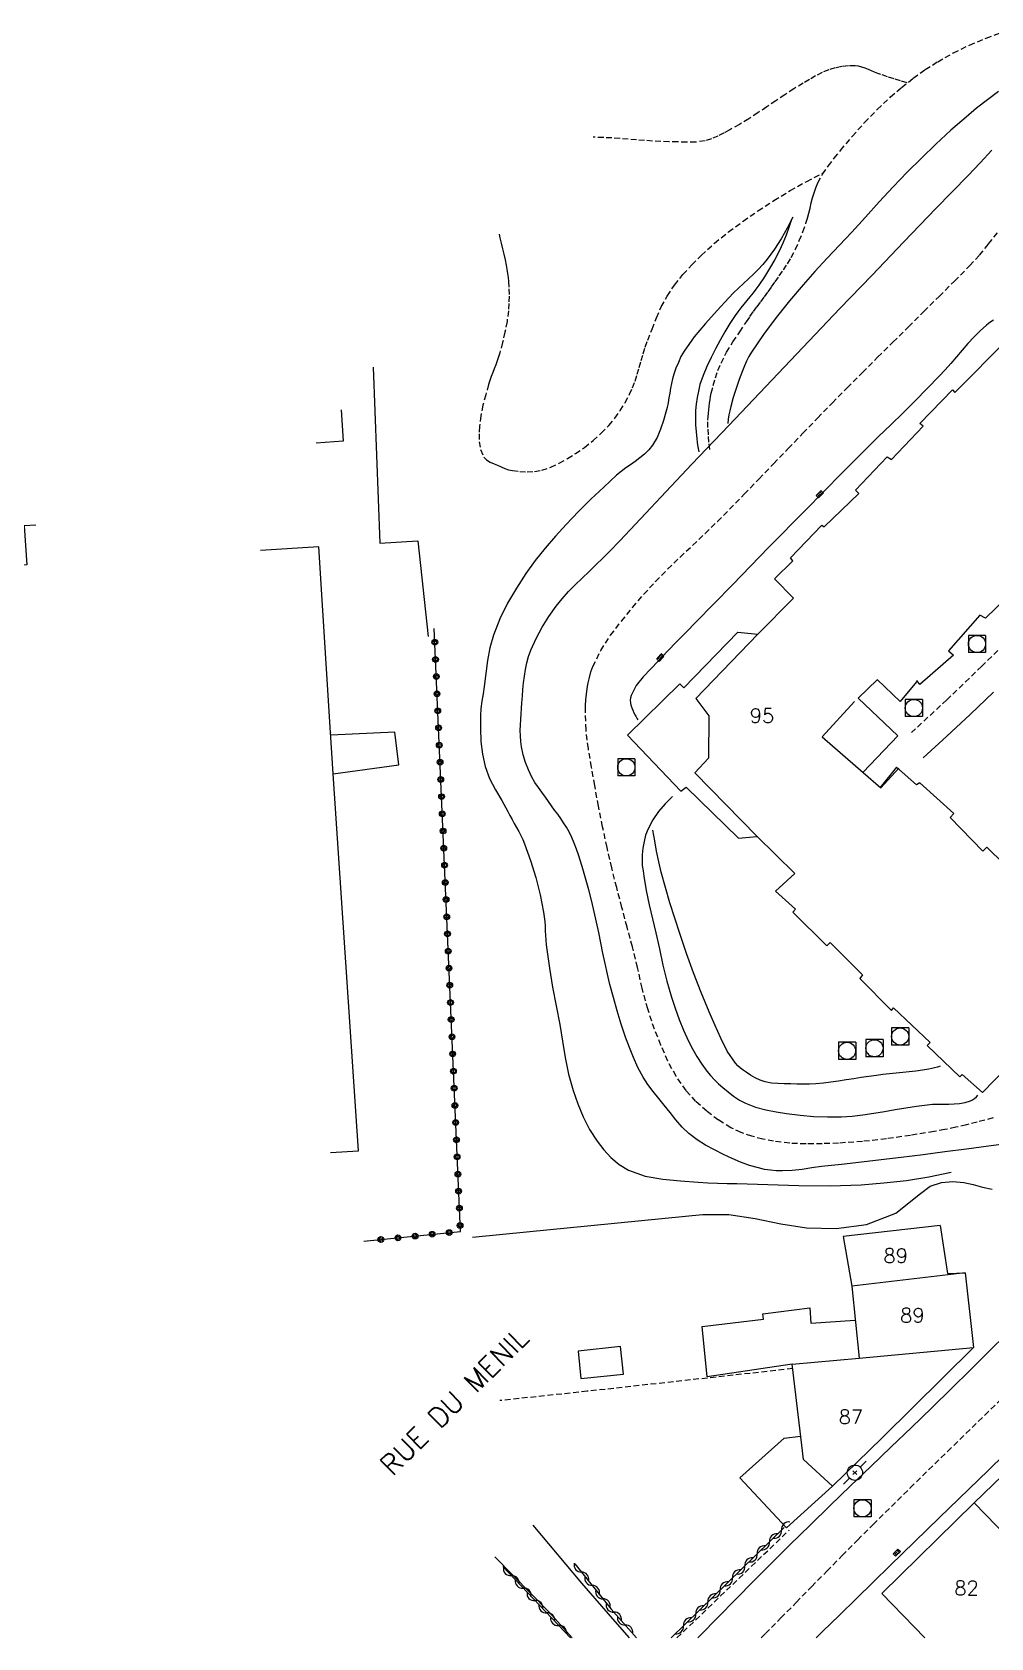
# Model space of a CAD drawing. Header units: millimetres. Extents: x 149999 to 151001, y 153000 to 154001.
# Drawn here: x 150832 to 150915.8, y 153000 to 153140.3 of the extents above; entities that cross this region are included whole.
import ezdxf
from ezdxf.enums import TextEntityAlignment as Align

# ---------------------------------------------------------------- set-up
doc = ezdxf.new("R2010")
doc.units = ezdxf.units.MM
doc.linetypes.add('DASHED', pattern=[0.75, 0.5, -0.25])
doc.layers.get('0').update_dxf_attribs({"linetype": 'CONTINUOUS'})
for name, color, linetype in [('W0001', 6, 'DASHED'), ('W0008', 7, 'CONTINUOUS'), ('W0014', 7, 'CONTINUOUS'), ('W0017', 7, 'CONTINUOUS'), ('W0070', 7, 'DASHED'), ('W0101', 7, 'CONTINUOUS'), ('W0104', 1, 'CONTINUOUS'), ('W0112', 1, 'DASHED'), ('W0211', 2, 'CONTINUOUS'), ('W0214', 2, 'CONTINUOUS'), ('W0300', 7, 'CONTINUOUS'), ('W0310', 3, 'CONTINUOUS'), ('W0323', 7, 'CONTINUOUS'), ('W0333', 7, 'CONTINUOUS'), ('W0401', 7, 'CONTINUOUS'), ('W0420', 7, 'CONTINUOUS'), ('W0473', 7, 'CONTINUOUS'), ('W0989', 7, 'CONTINUOUS'), ('W0991', 7, 'CONTINUOUS'), ('W1102', 7, 'CONTINUOUS')]:
    doc.layers.add(name, color=color, linetype=linetype)
doc.styles.get("Standard").update_dxf_attribs({"font": 'romans.shx', "width": 0.85})

# ---------------------------------------------------------------- blocks, each defined once
blk = doc.blocks.new('T473')
for p, q in [((-0.166667, 0.166667), (0.166667, -0.166667)), ((-0.166667, -0.166667), (0.166667, 0.166667)), ((0.500001, 0.500001), (1.000002, 1.000002)), ((-1.000002, -1.000002), (-0.500001, -0.500001))]:
    blk.add_line(p, q)
blk.add_ellipse((0, 0), major_axis=(0.471405, 0.471405), ratio=1, start_param=5.4977871438, end_param=11.780972451)
blk = doc.blocks.new('T401')
for p, q in [((-0.3, 0.3), (0, 0.3)), ((-0.3, -0.25), (-0.3, 0.3)), ((-0.3, 0.15), (0, 0.15)), ((-0.3, 0), (0, 0)), ((0, 0.3), (0, -0.25)), ((-0.3, -0.15), (0, -0.15)), ((-0.3, -0.25), (-0.3, -0.3)), ((-0.3, -0.3), (0, -0.3)), ((0, -0.3), (0, -0.25))]:
    blk.add_line(p, q)
blk = doc.blocks.new('T420')
for p, q in [((0.75, 0.75), (-0.75, 0.75)), ((-0.75, 0.75), (-0.75, -0.75)), ((0.75, 0.75), (0.75, -0.75)), ((0.75, -0.75), (-0.75, -0.75))]:
    blk.add_line(p, q)
blk.add_ellipse((0, 0), major_axis=(-0.53, 0.53), ratio=1, start_param=3.926991, end_param=10.210176)
blk = doc.blocks.new('t323o')
at = {"color": 0, "linetype": 'Continuous'}
for radius in [0.25, 0.15]:
    blk.add_circle((0, 0), radius, dxfattribs=at)
blk = doc.blocks.new('t310o')
at = {"color": 0, "linetype": 'Continuous'}
for centre, start, end in [((-0.5, 0.38), 216.8699, 323.1304), ((0.5, -0.37), 36.8699, 143.1303)]:
    blk.add_arc(centre, 0.625, start, end, dxfattribs=at)

msp = doc.modelspace()

# ---------------------------------------------------------------- linework, layer by layer
at = {"layer": 'W0001'}
for points in [[(150915.99, 153045.42), (150914.6, 153045.06), (150913.67, 153044.83), (150912.73, 153044.61), (150911.78, 153044.41), (150910.83, 153044.24), (150908.76, 153043.9), (150906.67, 153043.6), (150904.58, 153043.37), (150902.48, 153043.22), (150901.06, 153043.17), (150899.64, 153043.15), (150898.22, 153043.21), (150896.81, 153043.39), (150895.85, 153043.57), (150894.9, 153043.82), (150893.97, 153044.15), (150893.08, 153044.57), (150891.99, 153045.23), (150890.96, 153046), (150890.01, 153046.86), (150889.15, 153047.82), (150888.28, 153049.06), (150887.56, 153050.39), (150886.95, 153051.77), (150886.39, 153053.17), (150885.8, 153054.94), (150885.32, 153056.75), (150884.91, 153058.57), (150884.46, 153060.37), (150884, 153062.1), (150883.54, 153063.82), (150883.09, 153065.54), (150882.66, 153067.27), (150882.25, 153069.06), (150881.86, 153070.86), (150881.5, 153072.66), (150881.17, 153074.47), (150880.89, 153076.07), (150880.61, 153077.69), (150880.41, 153079.32), (150880.35, 153080.96), (150880.37, 153081.45), (150880.4, 153081.95), (150880.44, 153082.44), (150880.5, 153082.93), (150880.59, 153083.42), (150880.7, 153083.91), (150880.84, 153084.39), (150881.01, 153084.86), (150881.7, 153086.27), (150882.56, 153087.59), (150883.5, 153088.82), (150884.48, 153090.02), (150885.46, 153091.17), (150886.49, 153092.28), (150887.54, 153093.35), (150888.63, 153094.41), (150889.72, 153095.44), (150890.81, 153096.48), (150891.89, 153097.53), (150892.95, 153098.59), (150894.24, 153099.91), (150895.53, 153101.24), (150896.81, 153102.57), (150898.09, 153103.9), (150899.37, 153105.23), (150900.65, 153106.56), (150901.94, 153107.88), (150903.23, 153109.2), (150904.57, 153110.54), (150905.9, 153111.87), (150907.24, 153113.2), (150908.59, 153114.53), (150909.93, 153115.86), (150911.27, 153117.19), (150912.61, 153118.52), (150913.94, 153119.86), (150914.8, 153120.79), (150915.6, 153121.77), (150916.38, 153122.77)], [(150918.01, 153087.85), (150915, 153084.88), (150911.95, 153081.95), (150908.85, 153079.08)], [(150895.71, 153000), (150896.1, 153000.38), (150897.45, 153001.74), (150898.79, 153003.1), (150900.13, 153004.47), (150901.47, 153005.83), (150902.81, 153007.19), (150904.15, 153008.55), (150905.5, 153009.9), (150908.75, 153013.1), (150912.01, 153016.28), (150915.27, 153019.45), (150918.54, 153022.62), (150920.12, 153024.16), (150921.71, 153025.69), (150923.31, 153027.22), (150924.9, 153028.75), (150926.49, 153030.28), (150928.07, 153031.82), (150929.64, 153033.38), (150931.2, 153034.94), (150943.57, 153048.03)]]:
    msp.add_lwpolyline(points, dxfattribs=at)
at = {"layer": 'W0008'}
for points in [[(150916.7, 153043.1), (150915.59, 153042.95), (150913.68, 153042.69), (150911.78, 153042.45), (150909.87, 153042.21), (150907.96, 153041.97), (150906.22, 153041.76), (150904.48, 153041.56), (150902.73, 153041.36), (150900.99, 153041.17), (150900.14, 153041.05), (150899.29, 153040.92), (150898.43, 153040.82), (150897.57, 153040.79), (150897.04, 153040.8), (150896.52, 153040.85), (150896, 153040.93), (150895.49, 153041.05), (150894.7, 153041.28), (150893.92, 153041.57), (150893.17, 153041.89), (150892.43, 153042.24), (150891.64, 153042.64), (150890.86, 153043.05), (150890.11, 153043.52), (150889.4, 153044.05), (150888.8, 153044.62), (150888.26, 153045.25), (150887.75, 153045.9), (150887.24, 153046.55), (150886.76, 153047.13), (150886.27, 153047.72), (150885.81, 153048.33), (150885.39, 153048.97), (150884.94, 153049.82), (150884.55, 153050.69), (150884.2, 153051.58), (150883.87, 153052.48), (150883.48, 153053.61), (150883.13, 153054.77), (150882.81, 153055.93), (150882.5, 153057.09), (150882.28, 153057.99), (150882.08, 153058.9), (150881.88, 153059.81), (150881.7, 153060.72), (150881.52, 153061.63), (150881.33, 153062.53), (150881.13, 153063.44), (150880.91, 153064.34), (150880.65, 153065.36), (150880.37, 153066.38), (150880.08, 153067.39), (150879.75, 153068.4), (150879.57, 153068.91), (150879.38, 153069.42), (150879.17, 153069.92), (150878.92, 153070.41), (150878.7, 153070.81), (150878.45, 153071.2), (150878.2, 153071.58), (150877.93, 153071.95), (150877.66, 153072.32), (150877.39, 153072.69), (150877.12, 153073.06), (150876.86, 153073.44), (150876.55, 153073.87), (150876.24, 153074.29), (150875.94, 153074.72), (150875.68, 153075.18), (150875.38, 153075.82), (150875.12, 153076.47), (150874.91, 153077.15), (150874.76, 153077.84), (150874.7, 153078.32), (150874.67, 153078.8), (150874.66, 153079.28), (150874.68, 153079.77), (150874.71, 153080.24), (150874.74, 153080.72), (150874.78, 153081.2), (150874.8, 153081.68), (150874.84, 153082.26), (150874.88, 153082.84), (150874.93, 153083.43), (150875.02, 153084.01), (150875.12, 153084.59), (150875.24, 153085.17), (150875.39, 153085.74), (150875.59, 153086.3), (150876.04, 153087.31), (150876.57, 153088.29), (150877.16, 153089.22), (150877.81, 153090.12), (150878.33, 153090.78), (150878.89, 153091.4), (150879.47, 153092), (150880.07, 153092.58), (150880.67, 153093.16), (150881.27, 153093.73), (150881.87, 153094.31), (150882.45, 153094.9), (150883.36, 153095.85), (150884.26, 153096.8), (150885.17, 153097.75), (150886.07, 153098.71), (150886.96, 153099.66), (150887.86, 153100.62), (150888.76, 153101.57), (150889.67, 153102.52), (150892.9, 153105.92), (150896.13, 153109.33), (150899.36, 153112.72), (150902.61, 153116.12), (150905.4, 153119.03), (150908.19, 153121.95), (150911, 153124.86), (150913.81, 153127.75), (150914.85, 153128.85), (150915.87, 153129.97)], [(150916.03, 153115.1), (150915.72, 153114.9), (150915.43, 153114.68), (150914.86, 153114.17), (150914.31, 153113.63), (150913.79, 153113.07), (150913.29, 153112.5), (150912.79, 153111.92), (150912.3, 153111.34), (150911.79, 153110.77), (150911.27, 153110.21), (150910.23, 153109.14), (150909.18, 153108.08), (150908.12, 153107.03), (150907.05, 153105.98), (150905.98, 153104.94), (150904.92, 153103.89), (150903.86, 153102.84), (150902.8, 153101.79), (150899.59, 153098.53), (150896.4, 153095.27), (150893.21, 153092), (150890.02, 153088.73), (150889.19, 153087.88), (150888.35, 153087.05), (150887.52, 153086.2), (150886.72, 153085.33), (150886.08, 153084.65), (150885.41, 153083.97), (150884.79, 153083.21), (150884.35, 153082.34), (150884.3, 153082.13), (150884.28, 153081.91), (150884.3, 153081.69), (150884.33, 153081.48), (150884.4, 153081.25), (150884.49, 153081.03), (150884.6, 153080.82), (150884.71, 153080.61), (150884.76, 153080.51), (150884.82, 153080.4), (150884.88, 153080.29), (150884.95, 153080.19)], [(150916.03, 153082.62), (150914, 153080.68), (150911.94, 153078.77), (150909.87, 153076.88)], [(150887.96, 153073.49), (150887.32, 153072.87), (150886.75, 153072.19), (150886.25, 153071.45), (150885.84, 153070.67), (150885.62, 153070.13), (150885.48, 153069.57), (150885.38, 153069), (150885.32, 153068.42), (150885.31, 153067.95), (150885.33, 153067.47), (150885.39, 153067), (150885.45, 153066.53), (150885.66, 153065.29), (150885.93, 153064.05), (150886.22, 153062.82), (150886.5, 153061.59), (150886.82, 153060.19), (150887.13, 153058.78), (150887.47, 153057.37), (150887.87, 153055.98), (150888.19, 153055), (150888.54, 153054.03), (150888.93, 153053.08), (150889.36, 153052.14), (150889.72, 153051.46), (150890.1, 153050.78), (150890.52, 153050.13), (150890.98, 153049.5), (150891.3, 153049.12), (150891.64, 153048.76), (150892, 153048.41), (150892.37, 153048.09), (150892.83, 153047.7), (150893.31, 153047.33), (150893.82, 153046.98), (150894.36, 153046.7), (150895.22, 153046.37), (150896.12, 153046.13), (150897.02, 153045.96), (150897.93, 153045.81), (150899.12, 153045.66), (150900.32, 153045.55), (150901.53, 153045.51), (150902.73, 153045.52), (150903.68, 153045.59), (150904.62, 153045.69), (150905.56, 153045.83), (150906.49, 153045.98), (150907.42, 153046.15), (150908.36, 153046.31), (150909.29, 153046.46), (150910.23, 153046.58), (150910.7, 153046.62), (150911.17, 153046.63), (150911.64, 153046.63), (150912.11, 153046.63), (150912.59, 153046.64), (150913.07, 153046.69), (150913.55, 153046.78), (150914.01, 153046.92), (150914.2, 153047.01), (150914.37, 153047.12), (150914.53, 153047.26), (150914.66, 153047.41)]]:
    msp.add_lwpolyline(points, dxfattribs=at)
at = {"layer": 'W0014'}
for points in [[(150917.19, 153026.56), (150915.6, 153024.98), (150914, 153023.39), (150912.4, 153021.82), (150910.64, 153020.1), (150908.87, 153018.39), (150907.09, 153016.68), (150905.31, 153014.98), (150903.53, 153013.27), (150901.76, 153011.56), (150899.99, 153009.85), (150898.23, 153008.12), (150896.65, 153006.55), (150895.08, 153004.97), (150893.51, 153003.39), (150891.95, 153001.8), (150890.38, 153000.2), (150890.18, 153000)], [(150900.52, 153000), (150901.08, 153000.55), (150902.56, 153001.99), (150904.04, 153003.43), (150905.52, 153004.87), (150907, 153006.31), (150911.29, 153010.49), (150915.58, 153014.66), (150919.86, 153018.83)]]:
    msp.add_lwpolyline(points, dxfattribs=at)
at = {"layer": 'W0017'}
for points in [[(150875.77, 153009.84), (150880, 153004.77), (150882.93, 153001.43), (150884.17, 153000)], [(150872.45, 153007.07), (150877.15, 153002.28), (150879.2, 153000)]]:
    msp.add_lwpolyline(points, dxfattribs=at)
at = {"layer": 'W0070'}
for points in [[(150891.24, 153103.83), (150891.15, 153104.46), (150891.1, 153105.1), (150891.07, 153105.74), (150891.07, 153106.39), (150891.08, 153106.68), (150891.1, 153106.98), (150891.13, 153107.28), (150891.16, 153107.57), (150891.2, 153107.87), (150891.25, 153108.16), (150891.3, 153108.45), (150891.36, 153108.74), (150891.53, 153109.41), (150891.72, 153110.08), (150891.94, 153110.73), (150892.21, 153111.37), (150892.7, 153112.31), (150893.25, 153113.22), (150893.84, 153114.1), (150894.43, 153114.98), (150894.74, 153115.42), (150895.05, 153115.86), (150895.36, 153116.29), (150895.68, 153116.73), (150896, 153117.16), (150896.32, 153117.59), (150896.63, 153118.03), (150896.94, 153118.47), (150897.3, 153118.99), (150897.67, 153119.5), (150898.02, 153120.03), (150898.35, 153120.58), (150898.72, 153121.31), (150899.05, 153122.06), (150899.35, 153122.82), (150899.63, 153123.58), (150899.77, 153124.02), (150899.89, 153124.46), (150900, 153124.9), (150900.1, 153125.35), (150900.21, 153125.79), (150900.34, 153126.24), (150900.49, 153126.67), (150900.67, 153127.1), (150901.09, 153127.86), (150901.58, 153128.58), (150902.11, 153129.27), (150902.66, 153129.95), (150903.68, 153131.17), (150904.75, 153132.37), (150905.86, 153133.52), (150907.02, 153134.61), (150908, 153135.45), (150909.01, 153136.25), (150910.06, 153137), (150911.15, 153137.69), (150912.52, 153138.46), (150913.93, 153139.15), (150915.38, 153139.76), (150916.86, 153140.28)], [(150908.48, 153135.86), (150907.91, 153136.03), (150907.34, 153136.2), (150906.76, 153136.38), (150906.19, 153136.57), (150905.91, 153136.67), (150905.64, 153136.78), (150905.36, 153136.9), (150905.09, 153137.01), (150904.81, 153137.12), (150904.52, 153137.22), (150904.23, 153137.29), (150903.93, 153137.33), (150903.34, 153137.34), (150902.76, 153137.28), (150902.2, 153137.15), (150901.64, 153136.99), (150901.05, 153136.75), (150900.48, 153136.45), (150899.94, 153136.13), (150899.4, 153135.81), (150898.58, 153135.32), (150897.79, 153134.81), (150897, 153134.28), (150896.21, 153133.75), (150895.43, 153133.23), (150894.63, 153132.71), (150893.82, 153132.22), (150892.99, 153131.75), (150892.47, 153131.47), (150891.94, 153131.2), (150891.39, 153130.96), (150890.81, 153130.78), (150890.02, 153130.67), (150889.23, 153130.65), (150888.45, 153130.68), (150887.67, 153130.7), (150886.95, 153130.73), (150886.23, 153130.76), (150885.52, 153130.81), (150884.81, 153130.87), (150884.09, 153130.93), (150883.38, 153130.98), (150882.66, 153131.03), (150881.95, 153131.06), (150881.02, 153131.1)], [(150872.81, 153122.64), (150872.88, 153122.31), (150873, 153121.83), (150873.11, 153121.35), (150873.23, 153120.87), (150873.33, 153120.39), (150873.43, 153119.91), (150873.49, 153119.56), (150873.54, 153119.2), (150873.59, 153118.85), (150873.62, 153118.49), (150873.66, 153117.85), (150873.68, 153117.21), (150873.67, 153116.57), (150873.63, 153115.93), (150873.5, 153115), (150873.32, 153114.07), (150873.11, 153113.16), (150872.86, 153112.25), (150872.76, 153111.9), (150872.64, 153111.55), (150872.51, 153111.21), (150872.38, 153110.87), (150872.25, 153110.53), (150872.12, 153110.19), (150872, 153109.84), (150871.89, 153109.49), (150871.64, 153108.6), (150871.39, 153107.69), (150871.2, 153106.77), (150871.1, 153105.84), (150871.07, 153105.18), (150871.07, 153104.5), (150871.18, 153103.81), (150871.47, 153103.16), (150871.72, 153102.9), (150872.04, 153102.71), (150872.37, 153102.57), (150872.68, 153102.44), (150872.99, 153102.3), (150873.31, 153102.17), (150873.64, 153102.05), (150873.97, 153101.98), (150874.61, 153101.89), (150875.25, 153101.86), (150875.9, 153101.9), (150876.53, 153102.01), (150877.32, 153102.26), (150878.07, 153102.61), (150878.79, 153103.02), (150879.48, 153103.46), (150880.27, 153104), (150881.02, 153104.59), (150881.74, 153105.23), (150882.4, 153105.92), (150882.93, 153106.55), (150883.4, 153107.22), (150883.83, 153107.91), (150884.21, 153108.64), (150884.47, 153109.21), (150884.69, 153109.79), (150884.88, 153110.39), (150885.06, 153110.98), (150885.23, 153111.58), (150885.41, 153112.18), (150885.59, 153112.77), (150885.81, 153113.36), (150886.18, 153114.34), (150886.56, 153115.32), (150886.99, 153116.29), (150887.5, 153117.22), (150888.15, 153118.18), (150888.88, 153119.09), (150889.66, 153119.95), (150890.47, 153120.77), (150891.64, 153121.84), (150892.87, 153122.82), (150894.14, 153123.76), (150895.44, 153124.66), (150896.83, 153125.56), (150898.25, 153126.43), (150899.7, 153127.24), (150901.17, 153128)]]:
    msp.add_lwpolyline(points, dxfattribs=at)
at = {"layer": 'W0101'}
for points in [[(150888.69, 153073.96), (150884.04, 153078.85), (150888.61, 153083.34), (150888.96, 153083), (150893.69, 153087.85), (150895.44, 153087.67), (150898.54, 153090.83), (150896.87, 153092.52), (150898.5, 153094.1), (150898.28, 153094.35), (150901.03, 153097.21), (150901.22, 153097.07), (150904.27, 153099.98), (150903.97, 153100.27), (150906.74, 153103.18), (150907.1, 153102.95), (150909.87, 153105.85), (150909.6, 153106.08), (150912.44, 153109.03), (150912.66, 153108.8), (150917.31, 153113.49)], [(150832.32, 153097.22), (150831.29, 153097.16), (150831.53, 153093.73), (150821.43, 153093.17), (150822.47, 153076.42), (150817.18, 153076.28), (150816.02, 153074.7), (150817.43, 153073.26), (150822.74, 153073.51), (150823.78, 153055.78)], [(150858.08, 153042.4), (150860.51, 153042.54), (150858.31, 153075.49), (150858.07, 153079.11), (150858.07, 153079.08), (150857.04, 153095.3), (150851.96, 153095)], [(150918.14, 153091.79), (150915.33, 153089.09), (150914.83, 153089.35), (150912.1, 153086.24), (150912.54, 153085.84), (150909.59, 153083.29), (150909.32, 153083.65), (150909.29, 153083.51), (150907.88, 153081.79), (150905.86, 153083.72), (150905.86, 153083.69), (150904.19, 153082.1), (150907.66, 153078.79), (150904.64, 153075.64), (150904.63, 153075.61), (150906.17, 153074.25), (150907.75, 153075.97)], [(150918.49, 153066.12), (150915.44, 153069.07), (150915.1, 153068.74), (150912.23, 153071.68), (150912.55, 153072.03), (150909.6, 153074.7), (150909.29, 153074.51), (150907.54, 153076.07), (150906.11, 153074.29), (150904.63, 153075.61)], [(150888.69, 153073.96), (150889.16, 153074.31), (150893.73, 153069.85), (150895.35, 153070.02), (150895.35, 153070.05)], [(150895.35, 153070.05), (150898.67, 153066.79), (150896.98, 153065.24), (150898.71, 153063.65), (150898.49, 153063.41), (150901.45, 153060.47), (150901.74, 153060.74), (150904.57, 153057.93), (150904.35, 153057.6), (150907.1, 153054.82), (150907.3, 153055.04), (150910.49, 153052.01), (150910.24, 153051.76), (150913.08, 153049), (150913.28, 153049.22), (150915.07, 153047.63), (150919.31, 153052)], [(150911.36, 153036.03), (150902.89, 153035.07), (150903.64, 153030.73)], [(150911.36, 153036.03), (150912, 153031.82)], [(150903.64, 153030.73), (150904.3, 153024.45)], [(150912, 153031.82), (150913.56, 153031.9), (150914.28, 153025.36)], [(150914.28, 153025.36), (150906.3, 153017.49), (150901.94, 153013.26)], [(150901.94, 153013.26), (150899.41, 153015.58), (150899.27, 153016.84), (150898.43, 153023.91), (150904.3, 153024.45)], [(150914.34, 153011.8), (150921.82, 153019.03)], [(150906.26, 153003.89), (150914.34, 153011.8)], [(150910.04, 153000), (150906.26, 153003.89)]]:
    msp.add_lwpolyline(points, dxfattribs=at)
at = {"layer": 'W0104'}
for points in [[(150895.44, 153087.67), (150890.01, 153082.05), (150891.15, 153080.55), (150891.11, 153076.86), (150889.92, 153075.57), (150895.35, 153070.05)], [(150903.89, 153081.8), (150901.06, 153078.72), (150904.63, 153075.61)], [(150858.31, 153075.49), (150864.04, 153076.27), (150863.68, 153079.11), (150858.09, 153078.85)], [(150898.43, 153023.91), (150890.99, 153022.8), (150890.56, 153027.2), (150895.91, 153027.85), (150895.86, 153028.32), (150899.96, 153028.82), (150900.05, 153027.48), (150903.95, 153027.76)], [(150897.93, 153009.62), (150893.86, 153013.97), (150897.72, 153017.44), (150899.17, 153017.62)], [(150901.94, 153013.26), (150897.93, 153009.62)]]:
    msp.add_lwpolyline(points, dxfattribs=at)
msp.add_lwpolyline([(150879.96, 153022.66), (150883.67, 153023.05), (150883.42, 153025.45), (150879.71, 153025.06)], close=True, dxfattribs=at)
at = {"layer": 'W0112'}
for points in [[(150898.48, 153023.52), (150880.52, 153021.54), (150872.87, 153020.73)], [(150888.36, 153000), (150898.17, 153009.42)]]:
    msp.add_lwpolyline(points, dxfattribs=at)
at = {"layer": 'W0211'}
for points in [[(150916.48, 153135.08), (150915.49, 153134.37), (150914.55, 153133.62), (150913.63, 153132.85), (150912.29, 153131.7), (150911, 153130.5), (150909.74, 153129.27), (150908.49, 153128.03), (150907.25, 153126.75), (150906.04, 153125.44), (150904.84, 153124.12), (150903.64, 153122.81), (150902.56, 153121.67), (150901.48, 153120.53), (150900.42, 153119.38), (150899.39, 153118.2), (150898.2, 153116.79), (150897.03, 153115.35), (150895.91, 153113.87), (150894.88, 153112.33), (150894.65, 153111.94), (150894.45, 153111.53), (150894.27, 153111.12), (150894.1, 153110.7), (150893.8, 153109.93), (150893.53, 153109.15), (150893.28, 153108.36), (150893.07, 153107.56), (150892.98, 153107.19), (150892.9, 153106.83), (150892.84, 153106.46), (150892.79, 153106.09)], [(150898.48, 153124.12), (150898, 153123.15), (150897.47, 153122.21), (150896.89, 153121.31), (150896.25, 153120.44), (150895.87, 153119.98), (150895.46, 153119.54), (150895.04, 153119.12), (150894.61, 153118.72), (150894.17, 153118.31), (150893.73, 153117.91), (150893.31, 153117.49), (150892.9, 153117.06), (150891.87, 153115.95), (150890.84, 153114.83), (150889.86, 153113.66), (150888.99, 153112.41), (150888.71, 153111.93), (150888.48, 153111.43), (150888.27, 153110.92), (150888.09, 153110.4), (150887.97, 153109.99), (150887.88, 153109.58), (150887.8, 153109.16), (150887.73, 153108.74), (150887.66, 153108.32), (150887.59, 153107.9), (150887.5, 153107.49), (150887.39, 153107.08), (150887.17, 153106.34), (150886.93, 153105.59), (150886.63, 153104.86), (150886.22, 153104.18), (150885.89, 153103.78), (150885.52, 153103.42), (150885.12, 153103.09), (150884.71, 153102.78), (150884.3, 153102.49), (150883.88, 153102.2), (150883.47, 153101.89), (150883.08, 153101.56), (150881.95, 153100.53), (150880.84, 153099.47), (150879.74, 153098.39), (150878.68, 153097.27), (150877.75, 153096.24), (150876.83, 153095.19), (150875.95, 153094.11), (150875.14, 153092.97), (150874.32, 153091.7), (150873.55, 153090.38), (150872.87, 153089.02), (150872.31, 153087.61), (150872, 153086.5), (150871.8, 153085.37), (150871.66, 153084.24), (150871.51, 153083.12), (150871.41, 153082.48), (150871.3, 153081.84), (150871.22, 153081.19), (150871.18, 153080.54), (150871.18, 153079.43), (150871.22, 153078.32), (150871.35, 153077.21), (150871.6, 153076.11), (150871.98, 153075.08), (150872.49, 153074.09), (150873.05, 153073.14), (150873.57, 153072.18), (150873.76, 153071.84), (150873.94, 153071.49), (150874.14, 153071.15), (150874.33, 153070.8), (150874.52, 153070.45), (150874.7, 153070.1), (150874.87, 153069.74), (150875.02, 153069.38), (150875.55, 153067.92), (150876.01, 153066.43), (150876.39, 153064.92), (150876.7, 153063.4), (150876.76, 153062.99), (150876.8, 153062.59), (150876.83, 153062.18), (150876.85, 153061.77), (150876.87, 153061.36), (150876.89, 153060.96), (150876.92, 153060.55), (150876.97, 153060.14), (150877.21, 153058.5), (150877.49, 153056.86), (150877.8, 153055.22), (150878.11, 153053.59), (150878.36, 153052.14), (150878.59, 153050.69), (150878.87, 153049.24), (150879.27, 153047.81), (150879.68, 153046.66), (150880.15, 153045.52), (150880.7, 153044.42), (150881.38, 153043.38), (150881.95, 153042.65), (150882.58, 153041.97), (150883.3, 153041.36), (150884.11, 153040.87), (150885.58, 153040.33), (150887.13, 153040.06), (150888.68, 153039.94), (150890.2, 153039.81), (150891.05, 153039.74), (150891.89, 153039.72), (150892.74, 153039.7), (150893.59, 153039.69), (150896.3, 153039.61), (150899.02, 153039.51), (150901.74, 153039.48), (150904.45, 153039.57), (150906.44, 153039.74), (150908.42, 153039.97), (150910.39, 153040.29), (150912.34, 153040.67)], [(150911.36, 153049.95), (150911.12, 153049.87), (150910.88, 153049.81), (150910.63, 153049.74), (150910.38, 153049.69), (150909.81, 153049.59), (150909.24, 153049.51), (150908.66, 153049.44), (150908.09, 153049.38), (150907.51, 153049.33), (150906.94, 153049.27), (150906.36, 153049.21), (150905.79, 153049.14), (150905.13, 153049.05), (150904.47, 153048.95), (150903.81, 153048.84), (150903.15, 153048.74), (150902.49, 153048.64), (150901.82, 153048.54), (150901.16, 153048.47), (150900.49, 153048.41), (150899.94, 153048.38), (150899.39, 153048.37), (150898.85, 153048.38), (150898.3, 153048.39), (150897.74, 153048.41), (150897.19, 153048.42), (150896.63, 153048.46), (150896.08, 153048.58), (150895.63, 153048.73), (150895.2, 153048.93), (150894.79, 153049.16), (150894.4, 153049.41), (150894.15, 153049.59), (150893.9, 153049.77), (150893.67, 153049.98), (150893.47, 153050.21), (150892.76, 153051.26), (150892.18, 153052.39), (150891.67, 153053.55), (150891.18, 153054.7), (150890.47, 153056.38), (150889.81, 153058.09), (150889.19, 153059.8), (150888.6, 153061.53), (150888.16, 153062.86), (150887.74, 153064.2), (150887.35, 153065.54), (150886.99, 153066.9), (150886.78, 153067.8), (150886.58, 153068.72), (150886.41, 153069.63), (150886.26, 153070.55)]]:
    msp.add_lwpolyline(points, dxfattribs=at)
at = {"layer": 'W0214'}
msp.add_lwpolyline([(150898.36, 153123.92), (150898.14, 153123.22), (150897.89, 153122.53), (150897.62, 153121.85), (150897.31, 153121.19), (150896.9, 153120.4), (150896.46, 153119.64), (150896, 153118.9), (150895.51, 153118.16), (150895.26, 153117.82), (150895.01, 153117.49), (150894.74, 153117.16), (150894.47, 153116.84), (150894.2, 153116.51), (150893.94, 153116.19), (150893.68, 153115.85), (150893.44, 153115.51), (150892.98, 153114.81), (150892.54, 153114.09), (150892.13, 153113.36), (150891.74, 153112.62), (150891.35, 153111.86), (150890.98, 153111.08), (150890.65, 153110.29), (150890.37, 153109.48), (150890.23, 153108.92), (150890.12, 153108.35), (150890.04, 153107.78), (150889.99, 153107.21), (150889.98, 153106.59), (150889.99, 153105.98), (150890.03, 153105.37), (150890.09, 153104.76), (150890.12, 153104.47), (150890.16, 153104.19), (150890.21, 153103.9), (150890.26, 153103.62)], dxfattribs=at)
at = {"layer": 'W0300'}
msp.add_lwpolyline([(150870.48, 153035.02), (150875.5, 153035.51), (150880.53, 153036.01), (150885.56, 153036.5), (150890.58, 153036.99), (150892.89, 153036.99), (150895.18, 153036.63), (150897.44, 153036.16), (150899.67, 153035.83), (150902.28, 153035.75), (150904.92, 153036.11), (150907.48, 153037.1), (150909.65, 153038.83), (150910.49, 153039.46), (150911.47, 153039.79), (150912.46, 153039.87), (150913.44, 153039.78), (150914.25, 153039.6), (150915.08, 153039.37), (150915.92, 153039.19)], dxfattribs=at)
at = {"layer": 'W0310'}
for points in [[(150887.85, 153000), (150897.74, 153009.64)], [(150879.05, 153000), (150873.13, 153006.23)], [(150879.42, 153006.47), (150882.6, 153002.51), (150884.81, 153000)]]:
    msp.add_lwpolyline(points, dxfattribs=at)
at = {"layer": 'W0323'}
msp.add_lwpolyline([(150860.99, 153034.65), (150869.42, 153035.51), (150867.14, 153088.19)], dxfattribs=at)
at = {"layer": 'W0333'}
for points in [[(150861.79, 153111.01), (150862.39, 153095.64), (150865.7, 153095.83)], [(150859, 153107.28), (150859.17, 153104.54), (150856.81, 153104.36)], [(150865.7, 153095.83), (150866.62, 153087.47)]]:
    msp.add_lwpolyline(points, dxfattribs=at)
at = {"layer": 'W1102'}
for points in [[(150913.56, 153031.9), (150903.64, 153030.73)], [(150904.3, 153024.45), (150914.28, 153025.36)], [(150914.34, 153011.8), (150921.09, 153004.83)]]:
    msp.add_lwpolyline(points, dxfattribs=at)

# ---------------------------------------------------------------- block references
at = {"layer": 'W0310'}
for p, rotation in [((150897.51, 153009.42), 44.2746481913974), ((150896.44, 153008.38), 44.2746481913974), ((150894.29, 153006.28), 44.2746481913974), ((150895.37, 153007.33), 44.2746481913974), ((150873.88, 153005.44), 133.5155582150131), ((150880, 153005.75), 308.7761912483595), ((150880.94, 153004.58), 308.7761912483595), ((150893.22, 153005.24), 44.2746481913974), ((150874.91, 153004.35), 133.5155582150131), ((150875.95, 153003.26), 133.5155582150131), ((150881.88, 153003.41), 308.7761912483595), ((150892.14, 153004.19), 44.2746481913974), ((150876.98, 153002.18), 133.5155582150131), ((150882.83, 153002.25), 311.4292074280844), ((150890, 153002.09), 44.2746481913974), ((150891.07, 153003.14), 44.2746481913974), ((150878.01, 153001.09), 133.5155582150131), ((150883.82, 153001.12), 311.4292074280844), ((150888.92, 153001.05), 44.2746481913974)]:
    msp.add_blockref('t310o', p, dxfattribs=dict(at, rotation=rotation))
at = {"layer": 'W0323'}
for p, rotation in [((150867.19, 153086.98), 92.48676835911513), ((150867.25, 153085.48), 92.48676835911513), ((150867.32, 153083.98), 92.48676835911513), ((150867.38, 153082.48), 92.48676835911513), ((150867.45, 153080.98), 92.48676835911513), ((150867.52, 153079.49), 92.48676835911513), ((150867.58, 153077.99), 92.48676835911513), ((150867.65, 153076.49), 92.48676835911513), ((150867.71, 153074.99), 92.48676835911513), ((150867.78, 153073.49), 92.48676835911513), ((150867.84, 153071.99), 92.48676835911513), ((150867.91, 153070.49), 92.48676835911513), ((150867.97, 153069), 92.48676835911513), ((150868.04, 153067.5), 92.48676835911513), ((150868.1, 153066), 92.48676835911513), ((150868.17, 153064.5), 92.48676835911513), ((150868.23, 153063), 92.48676835911513), ((150868.3, 153061.5), 92.48676835911513), ((150868.36, 153060), 92.48676835911513), ((150868.43, 153058.51), 92.48676835911513), ((150868.49, 153057.01), 92.48676835911513), ((150868.56, 153055.51), 92.48676835911513), ((150868.62, 153054.01), 92.48676835911513), ((150868.69, 153052.51), 92.48676835911513), ((150868.75, 153051.01), 92.48676835911513), ((150868.82, 153049.51), 92.48676835911513), ((150868.88, 153048.02), 92.48676835911513), ((150868.95, 153046.52), 92.48676835911513), ((150869.01, 153045.02), 92.48676835911513), ((150869.08, 153043.52), 92.48676835911513), ((150869.14, 153042.02), 92.48676835911513), ((150869.21, 153040.52), 92.48676835911513), ((150869.27, 153039.02), 92.48676835911513), ((150869.34, 153037.53), 92.48676835911513), ((150869.4, 153036.03), 92.48676835911513), ((150862.48, 153034.8), 5.822787719532103), ((150863.97, 153034.95), 5.822787719532103), ((150865.46, 153035.1), 5.822787719532103), ((150866.96, 153035.26), 5.822787719532103), ((150868.45, 153035.41), 5.822787719532103)]:
    msp.add_blockref('t323o', p, dxfattribs=dict(at, rotation=rotation))
at = {"layer": 'W0401'}
for p, rotation in [((150900.73, 153100.01), 135.3944747294133), ((150886.79, 153085.73), 137.9728438203364), ((150907.67, 153007.34), 314.2878217531929)]:
    msp.add_blockref('T401', p, dxfattribs=dict(at, rotation=rotation))
at = {"layer": 'W0420'}
for p in [(150914.59, 153086.83), (150909.07, 153081.23), (150883.93, 153076.05), (150907.87, 153052.54), (150903.23, 153051.28), (150905.62, 153051.51), (150904.58, 153011.32)]:
    msp.add_blockref('T420', p, dxfattribs=at)
at = {"layer": 'W0473'}
msp.add_blockref('T473', (150903.91, 153014.43), dxfattribs=at)

# ---------------------------------------------------------------- texts
at = {"layer": 'W0989'}
msp.add_text('RUE DU MENIL', height=1.75, rotation=44.7822, dxfattribs=at).set_placement((150863.47, 153014.07))
at = {"layer": 'W0991'}
for s, p in [('95', (150895.79, 153080.56)), ('89', (150907.48, 153033.38)), ('89', (150908.94, 153028.18)), ('87', (150903.56, 153019.31)), ('82', (150913.67, 153004.35))]:
    msp.add_text(s, height=1.25, dxfattribs=at).set_placement(p, align=Align.MIDDLE_CENTER)

doc.saveas('drawing.dxf')
